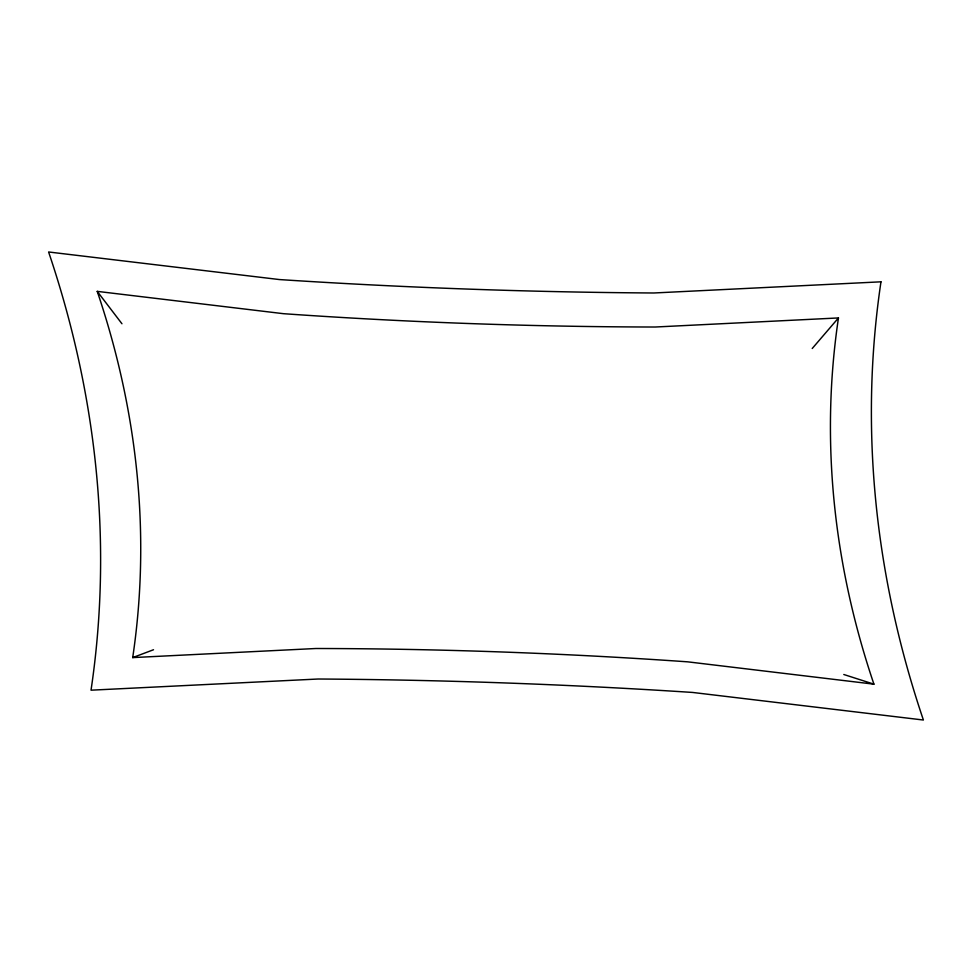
<?xml version="1.0" encoding="UTF-8"?>
<svg xmlns="http://www.w3.org/2000/svg" width="972" height="972" viewBox="0 0 972 972"><rect width="100%" height="100%" fill="white"/><g stroke="black" fill="none" stroke-linecap="round" stroke-linejoin="round"><path stroke-width="1.46" d="M812.228 348.498L838.459 317.941L655.274 327.017A4325.473 3308.652 13.4 0 1 283.46 313.689L97.236 291.369A1240.211 948.672 13.4 0 1 132.702 657.594L315.888 648.506A4325.473 3308.652 13.4 0 1 687.69 661.835L873.925 684.167A1240.211 948.672 13.4 0 1 838.459 317.941M132.702 657.594L153.515 649.746M843.793 674.495L873.925 684.167M97.236 291.369L121.95 323.761M880.972 281.819L653.889 292.985A5053.732 3865.705 13.4 0 1 279.426 279.559L48.6 251.979A1485.483 1136.28 13.4 0 1 91.028 690.181L318.111 679.015A5053.732 3865.705 13.4 0 1 692.574 692.441L923.4 720.021A1485.483 1136.28 13.4 0 1 880.972 281.819"/></g></svg>
